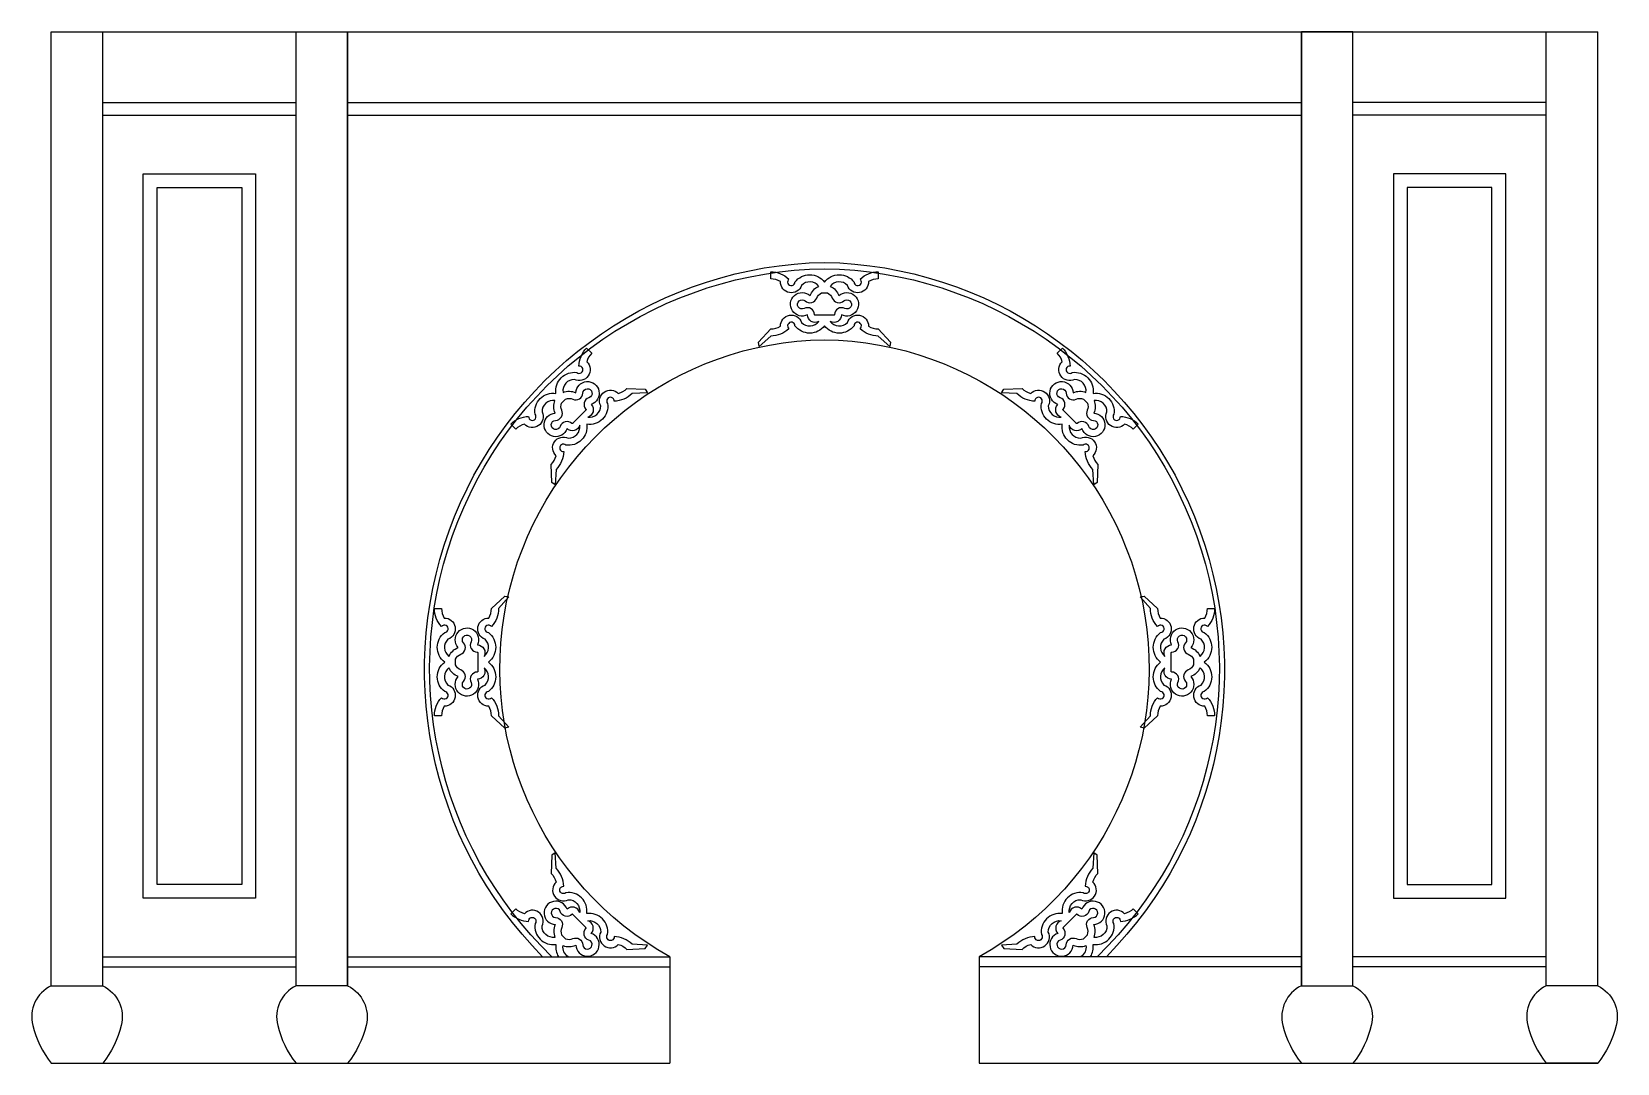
# Model space of a CAD drawing. Header units: metres. Extents: x 4350 to 8040, y 4590 to 6990.
import ezdxf

# ---------------------------------------------------------------- set-up
doc = ezdxf.new("R2010")
doc.units = ezdxf.units.M
for name, color, linetype in [('3', 3, 'Continuous'), ('4', 4, 'Continuous'), ('7', 7, 'Continuous')]:
    doc.layers.add(name, color=color, linetype=linetype)

msp = doc.modelspace()

# ---------------------------------------------------------------- linework, layer by layer
at = {"layer": '3'}
for p, q in [((4515, 4814), (4965, 4814)), ((5085, 4814), (5835, 4814)), ((7305, 4814), (6555, 4814)), ((7875, 4814), (7425, 4814))]:
    msp.add_line(p, q, dxfattribs=at)
for points in [[(4515, 6825), (4965, 6825)], [(5085, 6825), (7305, 6825)], [(7875, 6825), (7425, 6825)]]:
    msp.add_lwpolyline(points, dxfattribs=at)
for points in [[(4641.28, 6627.73), (4838.72, 6627.73), (4838.72, 5006.27), (4641.28, 5006.27)], [(7748.72, 6627.73), (7551.28, 6627.73), (7551.28, 5006.27), (7748.72, 5006.27)]]:
    msp.add_lwpolyline(points, close=True, dxfattribs=at)
for points in [[(5560.26, 4838, -0.67), (6195, 6438.42, -0.67), (6829.74, 4838)], [(5598.44, 4838, -0.3), (5586.31, 4864.02, 0.2), (5615.93, 4864.81, 1.89), (5651.91, 4892.22, 0.56), (5644.06, 4921.77, -0.46), (5674, 4895.17, 0.86), (5715.04, 4866.6, -0.13), (5735.22, 4855.03), (5777.53, 4856.7), (5782.94, 4864.92), (5747, 4866.82, 0.19), (5705.27, 4884.69, -1.52), (5690.23, 4889.71, 0.5), (5641.68, 4938.27, 0.5), (5593.12, 4986.82, -1.52), (5588.1, 5001.86, 0.19), (5570.23, 5043.59), (5568.34, 5079.53), (5560.11, 5074.12), (5558.44, 5031.81, -0.13), (5570.01, 5011.63, 0.86), (5598.58, 4970.59, -0.46), (5625.18, 4940.65, 0.56), (5595.63, 4948.5, 1.89), (5568.22, 4912.52, 0.2), (5567.43, 4882.9, -0.46), (5537.49, 4909.5, 0.86), (5496.45, 4938.07, -0.13), (5476.27, 4949.64), (5464.49, 4937.85, 0.19), (5506.22, 4919.97, -1.52), (5521.26, 4914.95, 0.5), (5569.81, 4866.4, 0.17), (5575.61, 4838)], [(6814.39, 4838, 0.17), (6820.19, 4866.4, 0.5), (6868.74, 4914.95, -1.52), (6883.78, 4919.97, 0.19), (6925.51, 4937.85), (6913.73, 4949.64, -0.13), (6893.55, 4938.07, 0.86), (6852.51, 4909.5, -0.46), (6822.57, 4882.9, 0.2), (6821.78, 4912.52, 1.89), (6794.37, 4948.5, 0.56), (6764.82, 4940.65, -0.46), (6791.42, 4970.59, 0.86), (6819.99, 5011.63, -0.13), (6831.56, 5031.81), (6829.89, 5074.12), (6821.66, 5079.53), (6819.77, 5043.59, 0.19), (6801.9, 5001.86, -1.52), (6796.88, 4986.82, 0.5), (6748.32, 4938.27, 0.5), (6699.77, 4889.71, -1.52), (6684.73, 4884.69, 0.19), (6643, 4866.82), (6607.06, 4864.92), (6612.47, 4856.7), (6654.78, 4855.03, -0.13), (6674.96, 4866.6, 0.86), (6716, 4895.17, -0.46), (6745.94, 4921.77, 0.56), (6738.09, 4892.22, 1.89), (6774.07, 4864.81, 0.2), (6803.69, 4864.02, -0.3), (6791.56, 4838)]]:
    msp.add_lwpolyline(points, format="xyb", dxfattribs=at)
for points in [[(6320, 6414.84, 0.13), (6297.55, 6408.75, -0.86), (6248.33, 6399.93, 0.46), (6208.35, 6397.58, -0.2), (6228.73, 6376.07, -1.89), (6234.8, 6331.25, -0.56), (6208.35, 6315.9, 0.46), (6248.33, 6313.54, -0.86), (6297.55, 6304.72, 0.13), (6320, 6298.63), (6348.74, 6267.53), (6346.75, 6257.89), (6320, 6281.97, -0.19), (6277.85, 6298.84, 1.52), (6263.67, 6305.92, -0.5), (6195, 6305.92, -0.5), (6126.33, 6305.92, 1.52), (6112.15, 6298.84, -0.19), (6070, 6281.97), (6043.25, 6257.89), (6041.26, 6267.53), (6070, 6298.63, 0.13), (6092.45, 6304.72, -0.86), (6141.67, 6313.54, 0.46), (6181.65, 6315.9, -0.56), (6155.2, 6331.25, -1.89), (6161.27, 6376.07, -0.2), (6181.65, 6397.58, 0.46), (6141.67, 6399.93, -0.86), (6092.45, 6408.75, 0.13), (6070, 6414.84), (6070, 6431.51, -0.19), (6112.15, 6414.64, 1.52), (6126.33, 6407.55, -0.5), (6195, 6407.55, -0.5), (6263.67, 6407.55, 1.52), (6277.85, 6414.64, -0.19), (6320, 6431.51)], [(6173.83, 6330.61, -0.56), (6171.86, 6331.75, 0.55), (6147.74, 6346.15, -1.89), (6150.11, 6363.68, 0.53), (6176.89, 6370.26, -0.2), (6188.28, 6382.28), (6201.72, 6382.28, -0.2), (6213.11, 6370.26, 0.53), (6239.89, 6363.68, -1.89), (6242.26, 6346.15, 0.55), (6218.14, 6331.75, -0.56), (6216.17, 6330.61)], [(5653.05, 6242.13, 0.13), (5641.48, 6221.95, -0.86), (5612.91, 6180.91, 0.46), (5586.31, 6150.98, -0.2), (5615.93, 6150.18, -1.89), (5651.91, 6122.78, -0.56), (5644.06, 6093.22, 0.46), (5674, 6119.82, -0.86), (5715.04, 6148.39, 0.13), (5735.22, 6159.96), (5777.53, 6158.29), (5782.94, 6150.07), (5747, 6148.18, -0.19), (5705.27, 6130.3, 1.52), (5690.23, 6125.28, -0.5), (5641.68, 6076.73, -0.5), (5593.12, 6028.17, 1.52), (5588.1, 6013.13, -0.19), (5570.23, 5971.4), (5568.34, 5935.46), (5560.11, 5940.87), (5558.44, 5983.18, 0.13), (5570.01, 6003.37, -0.86), (5598.58, 6044.41, 0.46), (5625.18, 6074.34, -0.56), (5595.63, 6066.49, -1.89), (5568.22, 6102.47, -0.2), (5567.43, 6132.1, 0.46), (5537.49, 6105.5, -0.86), (5496.45, 6076.93, 0.13), (5476.27, 6065.36), (5464.49, 6077.14, -0.19), (5506.22, 6095.02, 1.52), (5521.26, 6100.04, -0.5), (5569.81, 6148.59, -0.5), (5618.37, 6197.15, 1.52), (5623.38, 6212.18, -0.19), (5641.26, 6253.92)], [(6913.73, 6065.36, 0.13), (6893.55, 6076.93, -0.86), (6852.51, 6105.5, 0.46), (6822.57, 6132.1, -0.2), (6821.78, 6102.47, -1.89), (6794.37, 6066.49, -0.56), (6764.82, 6074.34, 0.46), (6791.42, 6044.41, -0.86), (6819.99, 6003.37, 0.13), (6831.56, 5983.18), (6829.89, 5940.87), (6821.66, 5935.46), (6819.77, 5971.4, -0.19), (6801.9, 6013.13, 1.52), (6796.88, 6028.17, -0.5), (6748.32, 6076.73, -0.5), (6699.77, 6125.28, 1.52), (6684.73, 6130.3, -0.19), (6643, 6148.18), (6607.06, 6150.07), (6612.47, 6158.29), (6654.78, 6159.96, 0.13), (6674.96, 6148.39, -0.86), (6716, 6119.82, 0.46), (6745.94, 6093.22, -0.56), (6738.09, 6122.78, -1.89), (6774.07, 6150.18, -0.2), (6803.69, 6150.98, 0.46), (6777.09, 6180.91, -0.86), (6748.52, 6221.95, 0.13), (6736.95, 6242.13), (6748.74, 6253.92, -0.19), (6766.62, 6212.18, 1.52), (6771.63, 6197.15, -0.5), (6820.19, 6148.59, -0.5), (6868.74, 6100.04, 1.52), (6883.78, 6095.02, -0.19), (6925.51, 6077.14)], [(5609.24, 6079.22, -0.56), (5607.05, 6078.63, 0.55), (5579.81, 6071.75, -1.89), (5569.09, 6085.83, 0.53), (5583.37, 6109.42, -0.2), (5582.93, 6125.97), (5592.43, 6135.47, -0.2), (5608.98, 6135.03, 0.53), (5632.57, 6149.31, -1.89), (5646.65, 6138.59, 0.55), (5639.77, 6111.35, -0.56), (5639.19, 6109.16)], [(6750.81, 6109.16, -0.56), (6750.23, 6111.35, 0.55), (6743.35, 6138.59, -1.89), (6757.43, 6149.31, 0.53), (6781.02, 6135.03, -0.2), (6797.57, 6135.47), (6807.07, 6125.97, -0.2), (6806.63, 6109.42, 0.53), (6820.91, 6085.83, -1.89), (6810.19, 6071.75, 0.55), (6782.95, 6078.63, -0.56), (6780.76, 6079.22)], [(5303.56, 5648.4, 0.13), (5309.65, 5625.95, -0.86), (5318.47, 5576.73, 0.46), (5320.83, 5536.75, -0.2), (5342.34, 5557.14, -1.89), (5387.16, 5563.2, -0.56), (5402.51, 5536.75, 0.46), (5404.86, 5576.73, -0.86), (5413.68, 5625.95, 0.13), (5419.77, 5648.4), (5450.87, 5677.14), (5460.51, 5675.15), (5436.44, 5648.4, -0.19), (5419.57, 5606.25, 1.52), (5412.48, 5592.07, -0.5), (5412.48, 5523.4, -0.5), (5412.48, 5454.74, 1.52), (5419.57, 5440.56, -0.19), (5436.44, 5398.4), (5460.51, 5371.65), (5450.87, 5369.66), (5419.77, 5398.4, 0.13), (5413.68, 5420.85, -0.86), (5404.86, 5470.08, 0.46), (5402.51, 5510.05, -0.56), (5387.16, 5483.61, -1.89), (5342.34, 5489.67, -0.2), (5320.83, 5510.05, 0.46), (5318.47, 5470.08, -0.86), (5309.65, 5420.85, 0.13), (5303.56, 5398.4), (5286.9, 5398.4, -0.19), (5303.77, 5440.56, 1.52), (5310.85, 5454.74, -0.5), (5310.85, 5523.4, -0.5), (5310.85, 5592.07, 1.52), (5303.77, 5606.25, -0.19), (5286.9, 5648.4)], [(7086.44, 5398.4, 0.13), (7080.35, 5420.85, -0.86), (7071.53, 5470.08, 0.46), (7069.17, 5510.05, -0.2), (7047.66, 5489.67, -1.89), (7002.84, 5483.61, -0.56), (6987.49, 5510.05, 0.46), (6985.14, 5470.08, -0.86), (6976.32, 5420.85, 0.13), (6970.23, 5398.4), (6939.13, 5369.66), (6929.49, 5371.65), (6953.56, 5398.4, -0.19), (6970.43, 5440.56, 1.52), (6977.52, 5454.74, -0.5), (6977.52, 5523.4, -0.5), (6977.52, 5592.07, 1.52), (6970.43, 5606.25, -0.19), (6953.56, 5648.4), (6929.49, 5675.15), (6939.13, 5677.14), (6970.23, 5648.4, 0.13), (6976.32, 5625.95, -0.86), (6985.14, 5576.73, 0.46), (6987.49, 5536.75, -0.56), (7002.84, 5563.2, -1.89), (7047.66, 5557.14, -0.2), (7069.17, 5536.75, 0.46), (7071.53, 5576.73, -0.86), (7080.35, 5625.95, 0.13), (7086.44, 5648.4), (7103.1, 5648.4, -0.19), (7086.23, 5606.25, 1.52), (7079.15, 5592.07, -0.5), (7079.15, 5523.4, -0.5), (7079.15, 5454.74, 1.52), (7086.23, 5440.56, -0.19), (7103.1, 5398.4)], [(5387.79, 5502.23, -0.56), (5386.65, 5500.26, 0.55), (5372.25, 5476.14, -1.89), (5354.72, 5478.51, 0.53), (5348.14, 5505.29, -0.2), (5336.12, 5516.69), (5336.12, 5530.12, -0.2), (5348.14, 5541.51, 0.53), (5354.72, 5568.29, -1.89), (5372.25, 5570.66, 0.55), (5386.65, 5546.54, -0.56), (5387.79, 5544.58)], [(7002.21, 5544.58, -0.56), (7003.35, 5546.54, 0.55), (7017.75, 5570.66, -1.89), (7035.28, 5568.29, 0.53), (7041.86, 5541.51, -0.2), (7053.88, 5530.12), (7053.88, 5516.69, -0.2), (7041.86, 5505.29, 0.53), (7035.28, 5478.51, -1.89), (7017.75, 5476.14, 0.55), (7003.35, 5500.26, -0.56), (7002.21, 5502.23)], [(5609.24, 4935.78, 0.56), (5607.05, 4936.36, -0.55), (5579.81, 4943.24, 1.89), (5569.09, 4929.16, -0.53), (5583.37, 4905.57, 0.2), (5582.93, 4889.02), (5592.43, 4879.52, 0.2), (5608.98, 4879.96, -0.53), (5632.57, 4865.68, 1.89), (5646.65, 4876.4, -0.55), (5639.77, 4903.64, 0.56), (5639.19, 4905.83)], [(6750.81, 4905.83, 0.56), (6750.23, 4903.64, -0.55), (6743.35, 4876.4, 1.89), (6757.43, 4865.68, -0.53), (6781.02, 4879.96, 0.2), (6797.57, 4879.52), (6807.07, 4889.02, 0.2), (6806.63, 4905.57, -0.53), (6820.91, 4929.16, 1.89), (6810.19, 4943.24, -0.55), (6782.95, 4936.36, 0.56), (6780.76, 4935.78)]]:
    msp.add_lwpolyline(points, format="xyb", close=True, dxfattribs=at)
at = {"layer": '4'}
for p, q in [((4395, 4770), (4395, 6990)), ((4395, 6990), (7995, 6990)), ((7995, 4770), (7995, 6990)), ((5835, 4838), (5835, 4590)), ((6555, 4838), (6555, 4590)), ((4395, 4590), (5835, 4590)), ((6555, 4590), (7995, 4590)), ((7305, 4590), (7425, 4590)), ((7995, 4590), (7875, 4590))]:
    msp.add_line(p, q, dxfattribs=at)
for points in [[(5835, 4838), (5835, 4838, -0.77), (6195, 6273.4, -0.77), (6555, 4838), (6555, 4838)], [(4395, 4770, 0.36), (4352.11, 4678.26, 0.11), (4395, 4590)], [(7995, 4770, -0.36), (8037.89, 4678.26, -0.11), (7995, 4590)]]:
    msp.add_lwpolyline(points, format="xyb", dxfattribs=at)
at = {"layer": '7'}
for p, q in [((4515, 4770), (4515, 6990)), ((5085, 4770), (5085, 6990)), ((7305, 4770), (7305, 6990)), ((7875, 4770), (7875, 6990)), ((4515, 4838), (4965, 4838)), ((5085, 4838), (5835, 4838)), ((7305, 4838), (6555, 4838)), ((7875, 4838), (7425, 4838)), ((4395, 4770), (4515, 4770)), ((5085, 4770), (4965, 4770)), ((7305, 4770), (7425, 4770)), ((7995, 4770), (7875, 4770))]:
    msp.add_line(p, q, dxfattribs=at)
for points in [[(4965, 4770), (4965, 6990), (5085, 6990), (5085, 4770)], [(7425, 4770), (7425, 6990), (7305, 6990), (7305, 4770)], [(4515, 6796), (4965, 6796)], [(5085, 6796), (7305, 6796)], [(7875, 6796), (7425, 6796)]]:
    msp.add_lwpolyline(points, dxfattribs=at)
for points in [[(4609.28, 6659.73), (4870.72, 6659.73), (4870.72, 4974.27), (4609.28, 4974.27)], [(7780.72, 6659.73), (7519.28, 6659.73), (7519.28, 4974.27), (7780.72, 4974.27)]]:
    msp.add_lwpolyline(points, close=True, dxfattribs=at)
for points in [[(5538.85, 4838, -0.66), (6195, 6453.42, -0.66), (6851.15, 4838)], [(4515, 4770, -0.36), (4557.89, 4678.26, -0.11), (4515, 4590)], [(4965, 4770, 0.36), (4922.11, 4678.26, 0.11), (4965, 4590)], [(5085, 4770, -0.36), (5127.89, 4678.26, -0.11), (5085, 4590)], [(7305, 4770, 0.36), (7262.11, 4678.26, 0.11), (7305, 4590)], [(7425, 4770, -0.36), (7467.89, 4678.26, -0.11), (7425, 4590)], [(7875, 4770, 0.36), (7832.11, 4678.26, 0.11), (7875, 4590)]]:
    msp.add_lwpolyline(points, format="xyb", dxfattribs=at)

doc.saveas('drawing.dxf')
